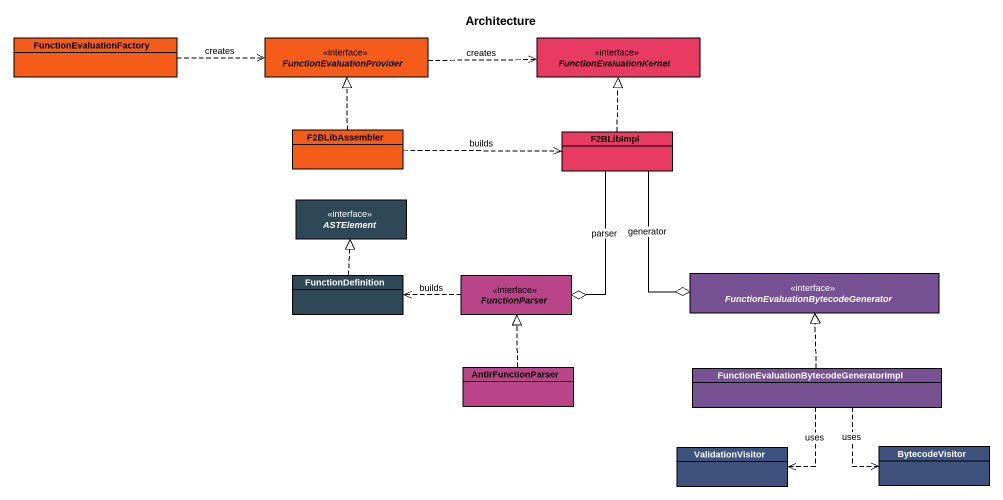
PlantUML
@startuml
title Architecture
hide circle
hide empty members
class FunctionEvaluationFactory #F65C19
interface FunctionEvaluationProvider #F65C19
interface FunctionEvaluationKernel #E93B61
class F2BLibAssembler #F65C19
class F2BLibImpl #E93B61
interface ASTElement #2F4858
class FunctionDefinition #2F4858
interface FunctionParser #B9448A
interface "FunctionEvaluationBytecodeGenerator" as FunctionEvaluationBytecodeGe #765294
class AntlrFunctionParser #B9448A
class "FunctionEvaluationBytecodeGeneratorImpl" as FunctionEvaluationBytecodeGe_2 #765294
class ValidationVisitor #3E527E
class BytecodeVisitor #3E527E
FunctionEvaluationFactory .right.> FunctionEvaluationProvider : creates
FunctionEvaluationProvider .right.> FunctionEvaluationKernel : creates
F2BLibAssembler .up.|> FunctionEvaluationProvider
F2BLibAssembler .right.> F2BLibImpl : builds
F2BLibImpl .up.|> FunctionEvaluationKernel
F2BLibImpl --o FunctionParser : parser
F2BLibImpl --o FunctionEvaluationBytecodeGe : generator
FunctionDefinition .up.|> ASTElement
FunctionParser .left.> FunctionDefinition : builds
AntlrFunctionParser .up.|> FunctionParser
FunctionEvaluationBytecodeGe_2 .up.|> FunctionEvaluationBytecodeGe
FunctionEvaluationBytecodeGe_2 ..> ValidationVisitor : uses
FunctionEvaluationBytecodeGe_2 ..> BytecodeVisitor : uses
@enduml
